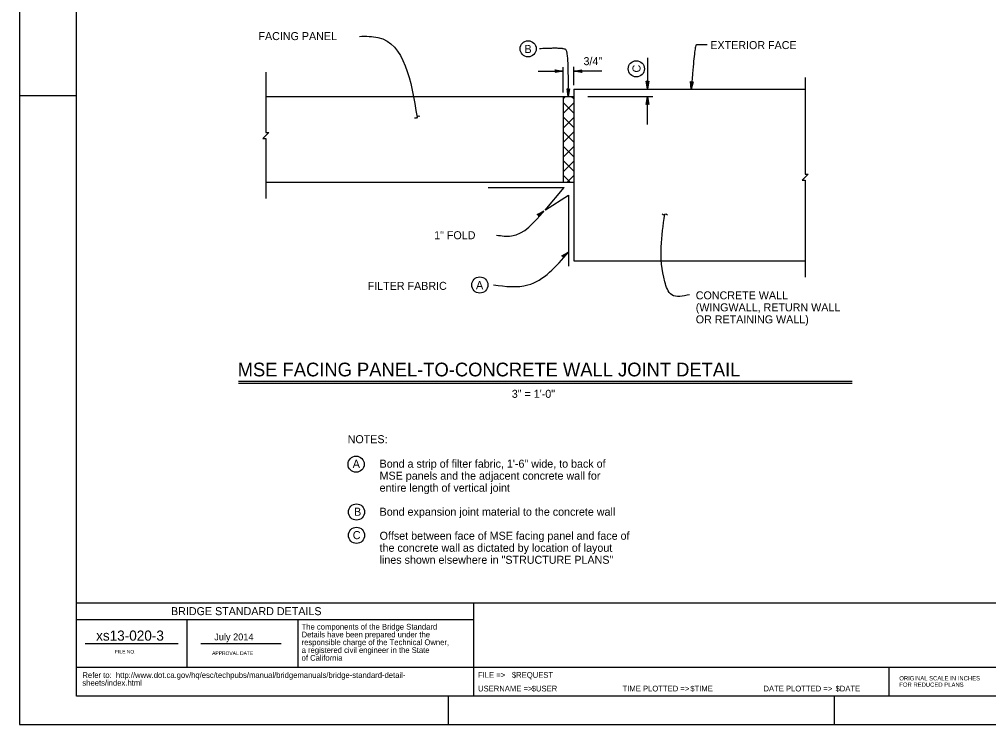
# Model space of a CAD drawing. Extents: x 0 to 11.3, y 0 to 7.3.
# Drawn here: x 0 to 5.65, y 0 to 4.11 of the extents above; entities that cross this region are included whole.
import ezdxf

# ---------------------------------------------------------------- set-up
doc = ezdxf.new("R2010")
doc.units = 0
for name, color, linetype in [('10 Sheet Format', 7, 'Continuous'), ('210 Border', 7, 'Continuous'), ('212 Leaders and Dim Lines', 7, 'Continuous'), ('214 Text and Titles', 7, 'Continuous'), ('217 Rebar', 7, 'Continuous'), ('230 Wood', 7, 'Continuous'), ('240 Concrete', 7, 'Continuous')]:
    doc.layers.add(name, color=color, linetype=linetype)

# ---------------------------------------------------------------- blocks, each defined once
blk = doc.blocks.new('TERMA')
at = {"layer": '10 Sheet Format'}
for p, q in [((-1.31, 0.11), (-1.38, 0.23)), ((-1.38, 0.23), (0, 0)), ((0, 0), (-1.38, -0.23)), ((-1.34, 0.17), (0, 0)), ((0, 0), (-1.34, -0.17)), ((0, 0), (-1.31, 0.11)), ((-1.31, 0.11), (-1.24, 0)), ((-1.31, -0.12), (0, 0)), ((-1.24, 0), (-1.31, -0.12)), ((0, 0), (-1.27, 0.06)), ((-1.27, -0.06), (0, 0)), ((-1.24, 0), (0, 0)), ((-1.31, -0.12), (-1.38, -0.23))]:
    blk.add_line(p, q, dxfattribs=at)

msp = doc.modelspace()

# ---------------------------------------------------------------- linework, layer by layer
at = {"layer": '10 Sheet Format'}
for p, q in [((0.3835, 0.4721), (0.9257, 0.4721)), ((1.0571, 0.4721), (1.5256, 0.4721))]:
    msp.add_line(p, q, dxfattribs=at)
msp.add_lwpolyline([(0, 0), (11.3333, 0), (11.3333, 7.3333), (0, 7.3333)], close=True, dxfattribs=at)
at = {"layer": '210 Border'}
for p, q in [((0.3333, 0.3333), (0.3333, 7.1667)), ((0, 3.6667), (0.3333, 3.6667)), ((11.1667, 0.7083), (0.3333, 0.7083)), ((2.6472, 0.7083), (2.6472, 0.1667)), ((2.6472, 0.611), (0.3333, 0.611)), ((0.9783, 0.3333), (0.9783, 0.611)), ((1.6233, 0.611), (1.6233, 0.3333)), ((0.3333, 0.1667), (0.3333, 0.3333)), ((11.1667, 0.3333), (0.3333, 0.3333)), ((5.0684, 0.3333), (5.0684, 0.1667)), ((11.1667, 0.1667), (0.3333, 0.1667)), ((2.5, 0.1667), (2.5, 0)), ((4.75, 0.1667), (4.75, 0))]:
    msp.add_line(p, q, dxfattribs=at)
at = {"layer": '212 Leaders and Dim Lines'}
for p, q in [((3.6623, 3.8859), (3.6623, 3.7034)), ((3.0244, 3.8087), (3.1695, 3.8087)), ((3.1695, 3.6851), (3.1695, 3.8316)), ((3.232, 3.7268), (3.232, 3.833)), ((3.3953, 3.8087), (3.232, 3.8087)), ((3.9164, 3.7451), (3.913, 3.7476)), ((3.9168, 3.7034), (3.913, 3.7476)), ((3.9168, 3.7034), (3.9147, 3.7464)), ((3.9164, 3.7451), (3.9168, 3.7034)), ((3.9199, 3.7426), (3.9164, 3.7451)), ((3.9275, 3.7465), (3.9168, 3.7034)), ((3.9256, 3.7455), (3.9168, 3.7034)), ((3.9168, 3.7034), (3.9237, 3.7445)), ((3.9182, 3.7438), (3.9168, 3.7034)), ((3.9168, 3.7034), (3.9218, 3.7435)), ((3.9199, 3.7426), (3.9168, 3.7034)), ((3.9237, 3.7445), (3.9199, 3.7426)), ((3.9237, 3.7445), (3.9275, 3.7465)), ((3.1969, 3.7029), (3.1932, 3.7052)), ((3.1998, 3.6611), (3.1932, 3.7052)), ((3.1998, 3.6611), (3.195, 3.704)), ((3.1969, 3.7029), (3.1998, 3.6611)), ((3.2005, 3.7006), (3.1969, 3.7029)), ((3.1987, 3.7017), (3.1998, 3.6611)), ((3.2079, 3.705), (3.1998, 3.6611)), ((3.2061, 3.7039), (3.1998, 3.6611)), ((3.1998, 3.6611), (3.2042, 3.7028)), ((3.1998, 3.6611), (3.2023, 3.7017)), ((3.2005, 3.7006), (3.1998, 3.6611)), ((3.2042, 3.7028), (3.2005, 3.7006)), ((3.2042, 3.7028), (3.2079, 3.705)), ((3.3135, 3.6617), (3.6922, 3.6617)), ((3.6623, 3.4984), (3.6623, 3.6617)), ((3.0182, 2.9726), (3.0574, 2.9934)), ((3.0222, 2.9711), (3.0182, 2.9726)), ((3.0202, 2.9719), (3.0574, 2.9934)), ((3.0574, 2.9934), (3.0222, 2.9711)), ((3.0222, 2.9711), (3.0262, 2.9696)), ((3.0574, 2.9934), (3.0242, 2.9703)), ((3.0262, 2.9696), (3.0574, 2.9934)), ((3.0262, 2.9696), (3.0267, 2.9653)), ((3.0265, 2.9674), (3.0574, 2.9934)), ((3.0267, 2.9653), (3.0574, 2.9934)), ((3.0267, 2.9653), (3.0271, 2.961)), ((3.0574, 2.9934), (3.0269, 2.9632)), ((3.0574, 2.9934), (3.0271, 2.961)), ((3.1624, 2.7316), (3.201, 2.7534)), ((3.1665, 2.7302), (3.1624, 2.7316)), ((3.1645, 2.7309), (3.201, 2.7534)), ((3.201, 2.7534), (3.1665, 2.7302)), ((3.1665, 2.7302), (3.1705, 2.7287)), ((3.201, 2.7534), (3.1685, 2.7294)), ((3.1705, 2.7287), (3.201, 2.7534)), ((3.1705, 2.7287), (3.1711, 2.7245)), ((3.1708, 2.7266), (3.201, 2.7534)), ((3.1711, 2.7245), (3.201, 2.7534)), ((3.1711, 2.7245), (3.1716, 2.7202)), ((3.201, 2.7534), (3.1713, 2.7223)), ((3.201, 2.7534), (3.1716, 2.7202))]:
    msp.add_line(p, q, dxfattribs=at)
for points in [[(1.9828, 4.0114), (2.0903, 4.0052), (2.3189, 3.5399)], [(2.782, 2.8529), (2.8682, 2.8484), (3.0574, 2.9934)], [(3.9071, 2.5052), (3.8028, 2.5052), (3.7627, 2.5814), (3.7627, 2.9745)], [(2.7644, 2.5625), (2.9649, 2.5625), (3.201, 2.7534)]]:
    msp.add_spline(points, degree=3, dxfattribs=at)
for points, degree in [([(4.0102, 3.9627), (3.9532, 3.9627), (3.9374, 3.9627), (3.9168, 3.7034)], 2), ([(3.1998, 3.6611), (3.2042, 3.9242), (3.1646, 3.9462), (3.0323, 3.9389)], 2), ([(2.3341, 3.5445), (2.3294, 3.5461), (2.321, 3.5474), (2.3168, 3.5325), (2.3084, 3.5338), (2.3037, 3.5354)], 3), ([(3.7471, 2.9771), (3.7505, 2.9736), (3.7575, 2.9687), (3.7679, 2.9802), (3.7748, 2.9753), (3.7783, 2.9719)], 3)]:
    msp.add_open_spline(points, degree=degree, dxfattribs=at)
at = {"layer": '214 Text and Titles'}
for p, q in [((1.2769, 2.0022), (4.8541, 2.0022)), ((1.2769, 1.9893), (4.8541, 1.9893))]:
    msp.add_line(p, q, dxfattribs=at)
for centre in [(2.9659, 3.9389), (3.5965, 3.8223), (2.6842, 2.5625), (1.9631, 1.5178), (1.9653, 1.2393), (1.9653, 1.1033)]:
    msp.add_circle(centre, 0.0472, dxfattribs=at)
at = {"layer": '217 Rebar'}
for p, q in [((3.1695, 3.6465), (3.1847, 3.6617)), ((3.1695, 3.6268), (3.232, 3.5643)), ((3.1695, 3.5617), (3.232, 3.6242)), ((3.2194, 3.6617), (3.232, 3.6491)), ((3.1695, 3.5419), (3.232, 3.4794)), ((3.1695, 3.4768), (3.232, 3.5393)), ((3.1695, 3.4571), (3.232, 3.3946)), ((3.1695, 3.392), (3.232, 3.4545)), ((3.1695, 3.3722), (3.232, 3.3097)), ((3.1695, 3.3071), (3.232, 3.3696)), ((3.1695, 3.2874), (3.232, 3.2249)), ((3.1695, 3.2223), (3.232, 3.2848)), ((3.1695, 3.2025), (3.2103, 3.1617)), ((3.1938, 3.1617), (3.232, 3.1999))]:
    msp.add_line(p, q, dxfattribs=at)
at = {"layer": '230 Wood'}
for p, q in [((2.732, 3.1304), (3.1759, 3.1304)), ((3.0657, 2.9976), (3.1759, 3.1304)), ((3.067, 3), (3.2007, 3.0849)), ((3.2007, 3.0849), (3.2007, 2.6721))]:
    msp.add_line(p, q, dxfattribs=at)
at = {"layer": '240 Concrete'}
for p, q in [((3.232, 3.7034), (3.232, 2.7034)), ((3.232, 3.7034), (4.5808, 3.7034)), ((1.4359, 3.6617), (3.232, 3.6617)), ((3.1695, 3.6617), (3.1695, 3.1617)), ((1.4359, 3.1617), (3.232, 3.1617)), ((3.232, 2.7034), (4.5808, 2.7034))]:
    msp.add_line(p, q, dxfattribs=at)
for points in [[(1.4359, 3.8028), (1.4359, 3.4518), (1.4533, 3.4518), (1.4186, 3.417), (1.4359, 3.417), (1.4359, 3.066)], [(4.5808, 3.7723), (4.5808, 3.2079), (4.5982, 3.2079), (4.5635, 3.1732), (4.5808, 3.1732), (4.5808, 2.6088)]]:
    msp.add_lwpolyline(points, dxfattribs=at)

# ---------------------------------------------------------------- block references
at = {"layer": '212 Leaders and Dim Lines', "xscale": 0.033863969643370066, "yscale": 0.03548367630197333}
msp.add_blockref('TERMA', (3.1695, 3.8087), dxfattribs=at)
for p, rotation in [((3.232, 3.8087), 180), ((3.6623, 3.7034), -90), ((3.6623, 3.6617), 90)]:
    msp.add_blockref('TERMA', p, dxfattribs=dict(at, rotation=rotation))

# ---------------------------------------------------------------- texts
at = {"layer": '10 Sheet Format'}
for s, height, p in [('FILE NO.', 0.02083, (0.5573, 0.4145)), ('APPROVAL DATE', 0.020833, (1.1235, 0.4062)), ('Refer to:  http://www.dot.ca.gov/hq/esc/techpubs/manual/bridgemanuals/bridge-standard-detail-', 0.033333, (0.3673, 0.272)), ('FILE =>', 0.03333, (2.6738, 0.2728)), ('$REQUEST', 0.03333, (2.8713, 0.2728)), ('sheets/index.html', 0.033333, (0.3673, 0.2267)), ('USERNAME =>', 0.033333, (2.6738, 0.1933)), ('$USER', 0.03333, (2.9869, 0.1933)), ('TIME PLOTTED =>', 0.033333, (3.5167, 0.1933)), ('$TIME', 0.03333, (3.9116, 0.1933)), ('DATE PLOTTED =>', 0.033333, (4.3378, 0.1933)), ('$DATE', 0.03333, (4.7581, 0.1933))]:
    msp.add_text(s, height=height, dxfattribs=at).set_placement(p)
at = {"layer": '210 Border'}
for s, height, p in [('BRIDGE STANDARD DETAILS', 0.046667, (0.884, 0.6379)), ('The components of the Bridge Standard', 0.033333, (1.6453, 0.5539)), ('xs13-020-3', 0.05906, (0.4473, 0.4893)), ('July 2014', 0.04, (1.1359, 0.491)), ('Details have been prepared under the', 0.033333, (1.6453, 0.5085)), ('a registered civil engineer in the State', 0.033333, (1.6453, 0.4178)), ('responsible charge of the Technical Owner,', 0.033333, (1.6453, 0.4632)), ('of California', 0.033333, (1.6453, 0.3725)), ('ORIGINAL SCALE IN INCHES', 0.024937, (5.1297, 0.2577)), ('FOR REDUCED PLANS', 0.024937, (5.1297, 0.2202))]:
    msp.add_text(s, height=height, dxfattribs=at).set_placement(p)
at = {"layer": '212 Leaders and Dim Lines'}
msp.add_text('3/4"', height=0.04667, dxfattribs=at).set_placement((3.2887, 3.8436))
at = {"layer": '214 Text and Titles'}
for s, height, p in [(' FACING PANEL', 0.046667, (1.3765, 3.9896)), ('B', 0.0472, (2.9442, 3.9142)), ('EXTERIOR FACE', 0.046667, (4.0282, 3.9372)), ('1" FOLD', 0.04667, (2.4181, 2.829)), ('FILTER FABRIC', 0.046667, (2.0305, 2.534)), ('A', 0.0472, (2.6619, 2.5377)), ('CONCRETE WALL', 0.046667, (3.9432, 2.4786)), ('(WINGWALL, RETURN WALL', 0.046667, (3.9432, 2.4086)), ('OR RETAINING WALL)', 0.046667, (3.9432, 2.3386)), ('MSE FACING PANEL-TO-CONCRETE WALL JOINT DETAIL', 0.08001, (1.2727, 2.0296)), ('3" = 1\'-0"      ', 0.04667, (2.8706, 1.9046)), ('NOTES:', 0.04667, (1.9138, 1.6402)), ('A', 0.0472, (1.9431, 1.4964)), ('Bond a strip of filter fabric, 1\'-6" wide, to back of', 0.046667, (2.1, 1.4974)), ('MSE panels and the adjacent concrete wall for', 0.046667, (2.1, 1.4274)), ('entire length of vertical joint', 0.046667, (2.1, 1.3574)), ('B', 0.0472, (1.9508, 1.2169)), ('Bond expansion joint material to the concrete wall', 0.046667, (2.1, 1.2174)), ('C', 0.0472, (1.9436, 1.0809)), ('Offset between face of MSE facing panel and face of ', 0.046667, (2.1, 1.0774)), ('the concrete wall as dictated by location of layout ', 0.046667, (2.1, 1.0074)), ('lines shown elsewhere in "STRUCTURE PLANS"', 0.046667, (2.1, 0.9374))]:
    msp.add_text(s, height=height, dxfattribs=at).set_placement(p)
msp.add_text('C', height=0.0472, rotation=90, dxfattribs=at).set_placement((3.6213, 3.8006))

doc.saveas('drawing.dxf')
